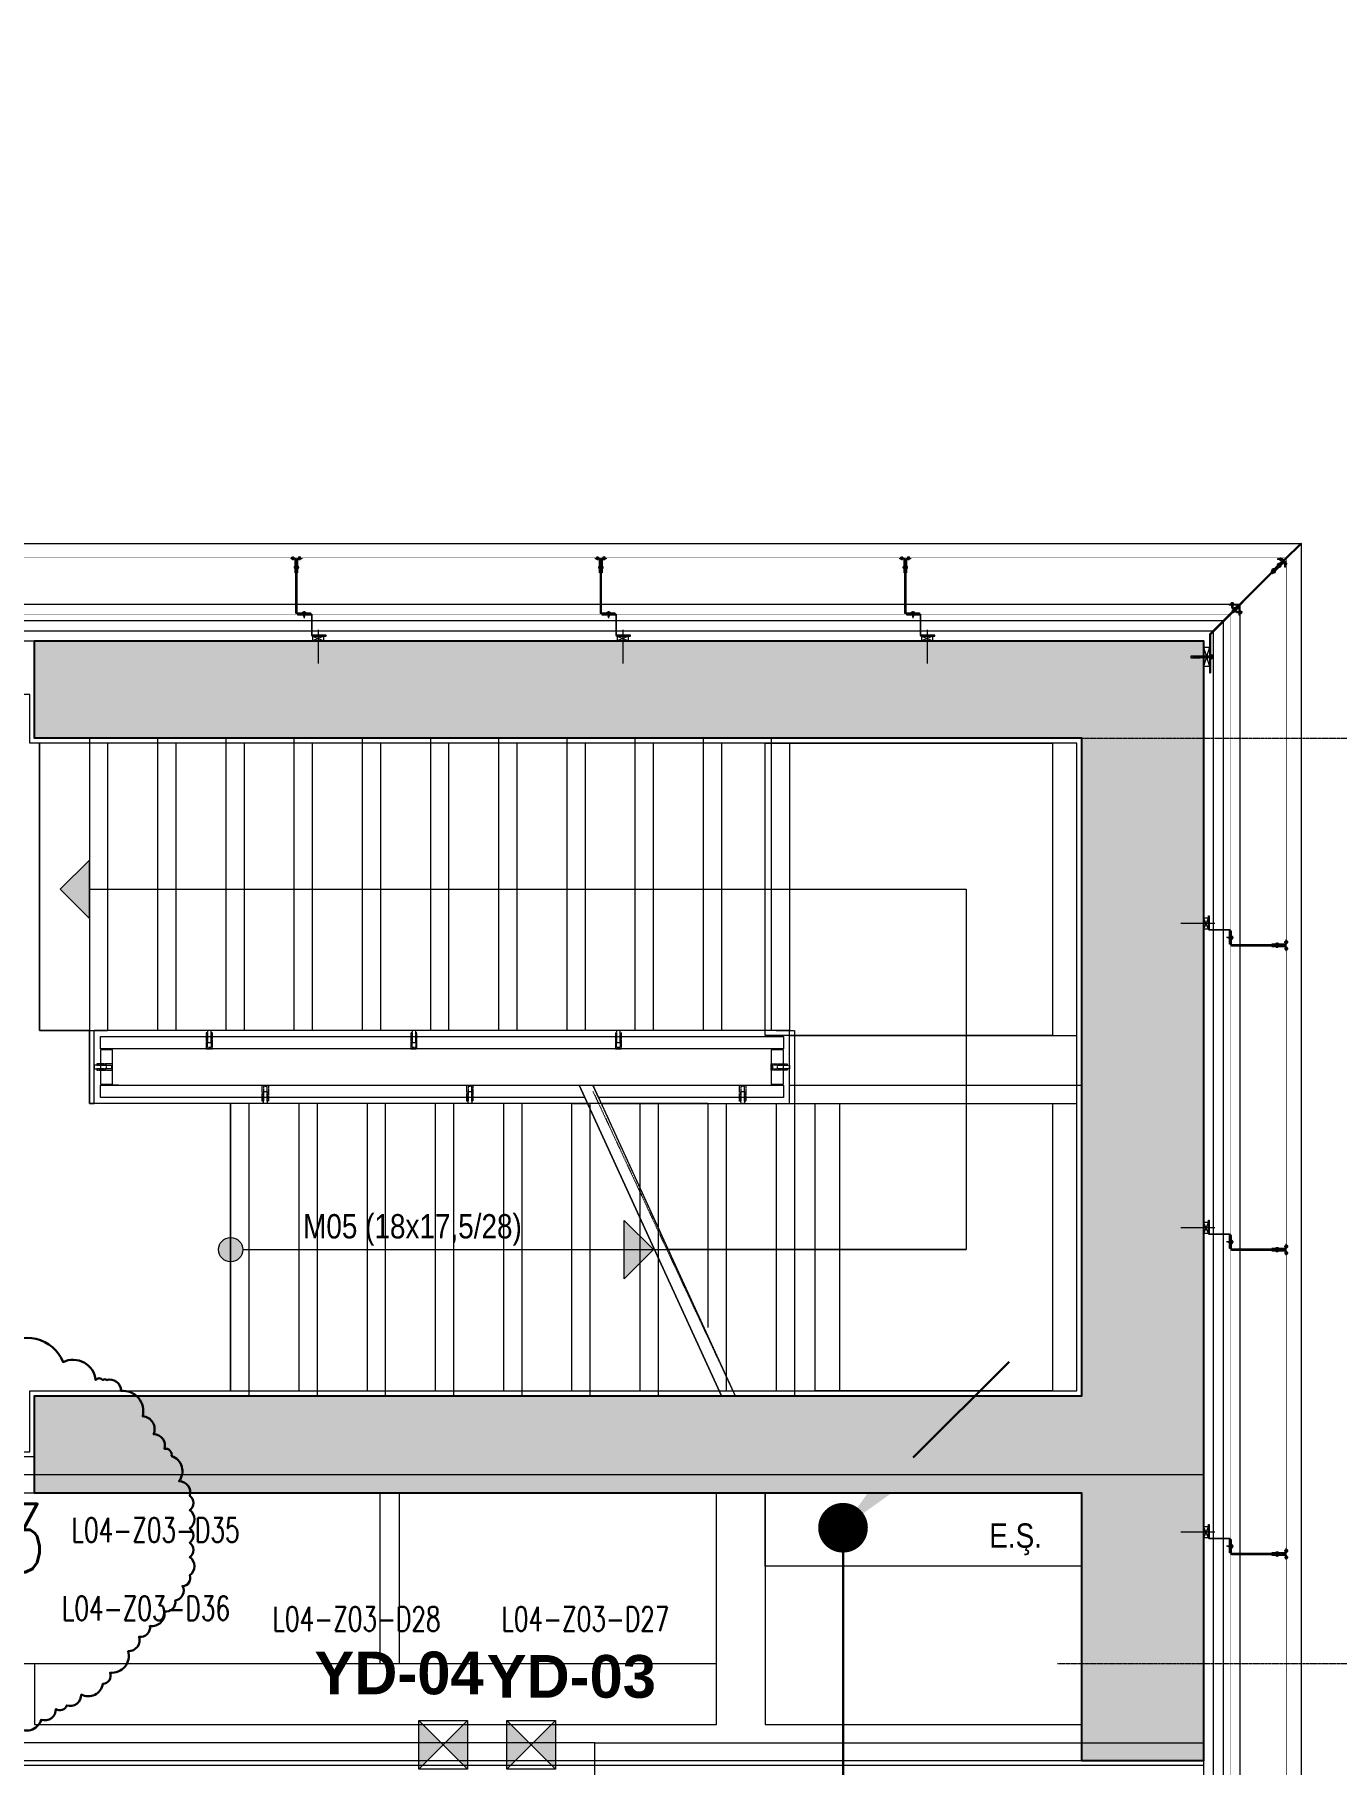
# Model space of a CAD drawing. Extents: x -2749 to 23780, y -1311 to 8245.
# Drawn here: x 4303 to 4837, y 2364 to 3074 of the extents above; entities that cross this region are included whole.
import ezdxf

# ---------------------------------------------------------------- set-up
doc = ezdxf.new("R2010")
doc.units = 0
doc.header["$MEASUREMENT"] = 0
for name, pattern in [('DASHDOT2', [0.5, 0.25, -0.125, 0, -0.125]), ('DOT2', [0.125, 0, -0.125]), ('HIDDEN', [0.375, 0.25, -0.125])]:
    doc.linetypes.add(name, pattern=pattern)
doc.layers.get('0').update_dxf_attribs({"color": 9, "lineweight": 9})
for name, color, linetype, lineweight in [('00', 9, 'Continuous', 9), ('01', 9, 'Continuous', 9), ('06B', 9, 'Continuous', 9), ('06D', 9, 'Continuous', 9), ('10', 9, 'Continuous', 9), ('14', 9, 'Continuous', 9), ('19', 9, 'Continuous', 9), ('19D', 9, 'DOT2', 9), ('20', 9, 'DOT2', 9), ('21', 9, 'Continuous', 9), ('24', 9, 'DASHDOT2', 9), ('33', 9, 'BATTING', 9), ('35', 9, 'Continuous', 9), ('40', 9, 'Continuous', 9), ('40B', 9, 'Continuous', 9), ('E-DEDEKTÖR NUMARALARI', 20, 'Continuous', 30), ('E-MODÜL HATTI', 6, 'Continuous', 30), ('E-OK', 3, 'Continuous', 30), ('E-YAZI', 7, 'Continuous', 30), ('EQ LIST', 7, 'Continuous', 13), ('H-DAMPER', 1, 'Continuous', 13), ('KOLON', 251, 'Continuous', 9), ('TARAMA', 251, 'Continuous', 13)]:
    doc.layers.add(name, color=color, linetype=linetype, lineweight=lineweight)
doc.styles.add('E-YAZI', font='txttw.shx')
doc.styles.add('MuuM_TEXT-STANDART', font='ARIALN.TTF')
doc.linetypes.add('BATTING', pattern='A,0.0001,-0.1,[134,ltypeshp.shx,S=0.1,R=0,X=-0.1,Y=0],-0.2,[134,ltypeshp.shx,S=0.1,R=180,X=0.1,Y=0],-0.1', length=0.4001)

# ---------------------------------------------------------------- blocks, each defined once
blk = doc.blocks.new('p- alum kaplama profil')
at = {"lineweight": 13}
blk.add_lwpolyline([(7.12, 12.59), (7.12, 26.49)], dxfattribs=at)
at = {"lineweight": 18}
blk.add_lwpolyline([(4.09, 6.16), (-1.41, 6.16), (-1.41, 6.46), (4.09, 6.46, 0.414214), (4.29, 6.66), (4.29, 14.66, -0.414214), (4.79, 15.16), (10.29, 15.16), (10.29, 14.86), (4.79, 14.86, 0.414214), (4.59, 14.66), (4.59, 6.66, -0.414214)], format="xyb", close=True, dxfattribs=at)
at = {"lineweight": 5}
blk.add_lwpolyline([(9.44, 15.16), (4.79, 15.16), (4.79, 17.16), (9.44, 17.16)], close=True, dxfattribs=at)
for points in [[(4.79, 15.16), (9.44, 17.16)], [(9.44, 15.16), (4.79, 17.16)]]:
    blk.add_lwpolyline(points, dxfattribs=at)
blk.add_lwpolyline([(-2.06, 5.56), (-2.06, -2.34), (-2.06, -15.69), (-1.66, -15.69), (-1.66, -2.34), (-1.66, 5.56), (-1.66, 5.56), (-1.66, 5.57), (-1.66, 5.57), (-1.66, 5.58), (-1.66, 5.58), (-1.65, 5.59), (-1.65, 5.59), (-1.65, 5.59), (-1.65, 5.6), (-1.65, 5.6), (-1.64, 5.61), (-1.64, 5.61), (-1.64, 5.62), (-1.64, 5.62), (-1.63, 5.62), (-1.63, 5.63), (-1.63, 5.63), (-1.62, 5.63), (-1.62, 5.64), (-1.61, 5.64), (-1.61, 5.64), (-1.61, 5.64), (-1.6, 5.65), (-1.6, 5.65), (-1.59, 5.65), (-1.59, 5.65), (-1.58, 5.65), (-1.58, 5.65), (-1.57, 5.66), (-1.57, 5.66), (-1.56, 5.66), (-1.56, 5.66), (3.94, 5.66), (3.94, 6.06), (-1.56, 6.06), (-1.58, 6.06), (-1.61, 6.05), (-1.63, 6.05), (-1.66, 6.05), (-1.68, 6.04), (-1.7, 6.03), (-1.73, 6.03), (-1.75, 6.02), (-1.77, 6.01), (-1.79, 6), (-1.82, 5.99), (-1.84, 5.97), (-1.86, 5.96), (-1.88, 5.94), (-1.89, 5.93), (-1.91, 5.91), (-1.93, 5.89), (-1.95, 5.87), (-1.96, 5.85), (-1.97, 5.83), (-1.99, 5.81), (-2, 5.79), (-2.01, 5.77), (-2.02, 5.75), (-2.03, 5.72), (-2.04, 5.7), (-2.04, 5.68), (-2.05, 5.65), (-2.05, 5.63), (-2.06, 5.61), (-2.06, 5.58)], close=True)
blk.add_lwpolyline([(-1.66, -2.34), (-2.06, -2.34)])
for points in [[(-2.36, -10.84), (-2.36, -16.39), (-2.36, -16.39, -0.414214), (-2.51, -16.54), (-2.51, -16.54), (-4.06, -16.54), (-4.06, -16.84), (-2.51, -16.84), (-2.51, -16.84, 0.414214), (-2.06, -16.39), (-2.06, -10.84)], [(-1.36, -10.84), (-1.66, -10.84), (-1.66, -16.39, 0.414214), (-1.21, -16.84), (-1.21, -16.84), (0.34, -16.84), (0.34, -16.54), (-1.21, -16.54), (-1.21, -16.54, -0.414214), (-1.36, -16.39), (-1.36, -16.39)]]:
    blk.add_lwpolyline(points, format="xyb", close=True)
for points in [[(1.56, 7.05, -10), (1.02, 7.13, -10)], [(1.05, 6.91, -10), (1.29, 7.56, -10)], [(1.29, 4.93, -10), (1.29, 7.8, -10)], [(1.53, 6.82, -10), (1.29, 7.56, -10)], [(0.67, 5.66, -10), (1.91, 5.66, -10)], [(0.67, 5.66, -10), (0.67, 5.64, -10), (0.67, 5.62, -10), (0.67, 5.6, -10), (0.68, 5.58, -10), (0.68, 5.56, -10), (0.69, 5.54, -10), (0.69, 5.52, -10), (0.7, 5.5, -10), (0.7, 5.48, -10), (0.71, 5.46, -10), (0.72, 5.45, -10), (0.73, 5.43, -10), (0.74, 5.41, -10), (0.75, 5.4, -10), (0.76, 5.38, -10), (0.77, 5.36, -10), (0.79, 5.35, -10), (0.8, 5.33, -10), (0.81, 5.32, -10), (0.83, 5.31, -10), (0.84, 5.29, -10), (0.86, 5.28, -10), (0.87, 5.27, -10), (0.89, 5.26, -10), (0.91, 5.25, -10), (0.92, 5.24, -10), (0.94, 5.23, -10), (0.96, 5.22, -10), (0.98, 5.21, -10), (1, 5.21, -10), (1.02, 5.2, -10), (1.03, 5.2, -10)], [(0.96, 5.66, -10), (0.97, 5.66, -10), (0.97, 5.66, -10), (0.97, 5.66, -10), (0.98, 5.66, -10), (0.98, 5.66, -10), (0.99, 5.66, -10), (0.99, 5.66, -10), (1, 5.66, -10), (1, 5.67, -10), (1, 5.67, -10), (1.01, 5.67, -10), (1.01, 5.67, -10), (1.01, 5.67, -10), (1.02, 5.68, -10), (1.02, 5.68, -10), (1.02, 5.68, -10), (1.03, 5.69, -10), (1.03, 5.69, -10), (1.03, 5.69, -10), (1.04, 5.7, -10), (1.04, 5.7, -10), (1.04, 5.7, -10), (1.04, 5.71, -10), (1.04, 5.71, -10), (1.05, 5.72, -10), (1.05, 5.72, -10), (1.05, 5.72, -10), (1.05, 5.73, -10), (1.05, 5.73, -10), (1.05, 5.74, -10), (1.05, 5.74, -10), (1.05, 5.75, -10)], [(1.61, 6.87, -10), (0.98, 6.96, -10)], [(1.33, 5.85, -10), (0.98, 5.88, -10)], [(1.03, 5.2, -10), (1.04, 5.2, -10), (1.05, 5.19, -10), (1.05, 5.19, -10), (1.06, 5.19, -10), (1.06, 5.19, -10), (1.07, 5.19, -10), (1.07, 5.19, -10), (1.08, 5.19, -10), (1.08, 5.19, -10), (1.09, 5.19, -10), (1.09, 5.18, -10), (1.1, 5.18, -10), (1.1, 5.18, -10), (1.11, 5.18, -10), (1.11, 5.18, -10), (1.12, 5.18, -10), (1.12, 5.18, -10), (1.13, 5.18, -10), (1.13, 5.18, -10), (1.14, 5.18, -10), (1.15, 5.18, -10), (1.15, 5.18, -10), (1.16, 5.17, -10), (1.16, 5.17, -10), (1.17, 5.17, -10), (1.17, 5.17, -10), (1.18, 5.17, -10), (1.18, 5.17, -10), (1.19, 5.17, -10), (1.19, 5.17, -10), (1.2, 5.17, -10), (1.2, 5.17, -10)], [(1.05, 5.83, -10), (1.05, 6.01, -10)], [(1.05, 5.75, -10), (1.05, 5.83, -10)], [(1.2, 5.17, -10), (1.2, 5.2, -10)], [(1.38, 5.2, -10), (1.2, 5.2, -10)], [(1.29, 6.16, -10), (1.29, 6.26, -10)], [(1.38, 5.17, -10), (1.38, 5.2, -10)], [(1.38, 5.17, -10), (1.38, 5.17, -10), (1.39, 5.17, -10), (1.39, 5.17, -10), (1.4, 5.17, -10), (1.41, 5.17, -10), (1.41, 5.17, -10), (1.42, 5.17, -10), (1.42, 5.17, -10), (1.43, 5.17, -10), (1.43, 5.18, -10), (1.44, 5.18, -10), (1.44, 5.18, -10), (1.45, 5.18, -10), (1.45, 5.18, -10), (1.46, 5.18, -10), (1.46, 5.18, -10), (1.47, 5.18, -10), (1.47, 5.18, -10), (1.48, 5.18, -10), (1.48, 5.18, -10), (1.49, 5.18, -10), (1.5, 5.19, -10), (1.5, 5.19, -10), (1.51, 5.19, -10), (1.51, 5.19, -10), (1.52, 5.19, -10), (1.52, 5.19, -10), (1.53, 5.19, -10), (1.53, 5.19, -10), (1.54, 5.19, -10), (1.54, 5.2, -10), (1.55, 5.2, -10)], [(1.53, 5.75, -10), (1.53, 5.92, -10)], [(1.53, 5.75, -10), (1.53, 5.74, -10), (1.53, 5.74, -10), (1.53, 5.73, -10), (1.53, 5.73, -10), (1.53, 5.72, -10), (1.54, 5.72, -10), (1.54, 5.72, -10), (1.54, 5.71, -10), (1.54, 5.71, -10), (1.54, 5.7, -10), (1.54, 5.7, -10), (1.55, 5.7, -10), (1.55, 5.69, -10), (1.55, 5.69, -10), (1.55, 5.69, -10), (1.56, 5.68, -10), (1.56, 5.68, -10), (1.56, 5.68, -10), (1.57, 5.67, -10), (1.57, 5.67, -10), (1.58, 5.67, -10), (1.58, 5.67, -10), (1.58, 5.67, -10), (1.59, 5.66, -10), (1.59, 5.66, -10), (1.6, 5.66, -10), (1.6, 5.66, -10), (1.6, 5.66, -10), (1.61, 5.66, -10), (1.61, 5.66, -10), (1.62, 5.66, -10), (1.62, 5.66, -10)], [(1.55, 5.2, -10), (1.57, 5.2, -10), (1.59, 5.21, -10), (1.6, 5.21, -10), (1.62, 5.22, -10), (1.64, 5.23, -10), (1.66, 5.24, -10), (1.68, 5.25, -10), (1.69, 5.26, -10), (1.71, 5.27, -10), (1.73, 5.28, -10), (1.74, 5.29, -10), (1.76, 5.31, -10), (1.77, 5.32, -10), (1.78, 5.33, -10), (1.8, 5.35, -10), (1.81, 5.36, -10), (1.82, 5.38, -10), (1.83, 5.4, -10), (1.84, 5.41, -10), (1.85, 5.43, -10), (1.86, 5.45, -10), (1.87, 5.46, -10), (1.88, 5.48, -10), (1.89, 5.5, -10), (1.89, 5.52, -10), (1.9, 5.54, -10), (1.9, 5.56, -10), (1.9, 5.58, -10), (1.91, 5.6, -10), (1.91, 5.62, -10), (1.91, 5.64, -10), (1.91, 5.66, -10)], [(-2.86, -13.04, 0), (-0.86, -13.04, 0)], [(-2.36, -12.52, 0), (-2.4, -12.53, 0), (-2.43, -12.56, 0), (-2.47, -12.58, 0), (-2.5, -12.6, 0), (-2.53, -12.63, 0), (-2.56, -12.66, 0), (-2.59, -12.69, 0), (-2.61, -12.73, 0), (-2.63, -12.76, 0), (-2.65, -12.8, 0), (-2.67, -12.84, 0), (-2.68, -12.88, 0), (-2.69, -12.92, 0), (-2.7, -12.96, 0), (-2.71, -13, 0), (-2.71, -13.04, 0), (-2.71, -13.08, 0), (-2.7, -13.13, 0), (-2.69, -13.17, 0), (-2.68, -13.21, 0), (-2.67, -13.25, 0), (-2.65, -13.28, 0), (-2.63, -13.32, 0), (-2.61, -13.36, 0), (-2.59, -13.39, 0), (-2.56, -13.42, 0), (-2.53, -13.45, 0), (-2.5, -13.48, 0), (-2.47, -13.51, 0), (-2.43, -13.53, 0), (-2.4, -13.55, 0), (-2.36, -13.57, 0)], [(-2.36, -13.04, 0), (-2.36, -12.52, 0)], [(-2.36, -13.04, 0), (-2.36, -12.73, 0)], [(-2.36, -12.73, 0), (-2.36, -13.04, 0)], [(-1.36, -12.73, 0), (-2.36, -12.73, 0)], [(-2.36, -13.04, 0), (-2.36, -13.36, 0)], [(-2.36, -13.04, 0), (-2.36, -13.57, 0)], [(-2.36, -13.36, 0), (-2.36, -13.04, 0)], [(-1.36, -13.36, 0), (-2.36, -13.36, 0)], [(-1.36, -13.04, 0), (-1.36, -12.37, 0)], [(-1.36, -13.72, 0), (-1.32, -13.68, 0), (-1.29, -13.65, 0), (-1.26, -13.61, 0), (-1.23, -13.58, 0), (-1.2, -13.54, 0), (-1.18, -13.5, 0), (-1.16, -13.45, 0), (-1.14, -13.41, 0), (-1.12, -13.37, 0), (-1.1, -13.32, 0), (-1.09, -13.28, 0), (-1.08, -13.23, 0), (-1.07, -13.18, 0), (-1.06, -13.14, 0), (-1.06, -13.09, 0), (-1.06, -13.04, 0), (-1.06, -12.99, 0), (-1.06, -12.95, 0), (-1.07, -12.9, 0), (-1.08, -12.85, 0), (-1.09, -12.81, 0), (-1.1, -12.76, 0), (-1.12, -12.72, 0), (-1.14, -12.67, 0), (-1.16, -12.63, 0), (-1.18, -12.59, 0), (-1.2, -12.55, 0), (-1.23, -12.51, 0), (-1.26, -12.47, 0), (-1.29, -12.43, 0), (-1.32, -12.4, 0), (-1.36, -12.37, 0)], [(-1.36, -13.04, 0), (-1.36, -13.72, 0)], [(-3.84, -17.04, 0), (-3.81, -17.07, 0), (-3.78, -17.1, 0), (-3.75, -17.12, 0), (-3.72, -17.15, 0), (-3.69, -17.17, 0), (-3.66, -17.19, 0), (-3.62, -17.21, 0), (-3.59, -17.23, 0), (-3.55, -17.24, 0), (-3.52, -17.26, 0), (-3.48, -17.27, 0), (-3.44, -17.28, 0), (-3.4, -17.28, 0), (-3.36, -17.29, 0), (-3.32, -17.29, 0), (-3.29, -17.29, 0), (-3.25, -17.29, 0), (-3.21, -17.29, 0), (-3.17, -17.28, 0), (-3.13, -17.28, 0), (-3.09, -17.27, 0), (-3.06, -17.26, 0), (-3.02, -17.24, 0), (-2.98, -17.23, 0), (-2.95, -17.21, 0), (-2.91, -17.19, 0), (-2.88, -17.17, 0), (-2.85, -17.15, 0), (-2.82, -17.12, 0), (-2.79, -17.1, 0), (-2.76, -17.07, 0), (-2.73, -17.04, 0)], [(-3.29, -17.04, 0), (-3.84, -17.04, 0)], [(-2.85, -16.54, 0), (-2.86, -16.51, 0), (-2.87, -16.47, 0), (-2.89, -16.44, 0), (-2.91, -16.41, 0), (-2.93, -16.38, 0), (-2.96, -16.35, 0), (-2.98, -16.33, 0), (-3.01, -16.31, 0), (-3.04, -16.29, 0), (-3.07, -16.27, 0), (-3.11, -16.25, 0), (-3.14, -16.24, 0), (-3.18, -16.23, 0), (-3.21, -16.22, 0), (-3.25, -16.22, 0), (-3.29, -16.22, 0), (-3.32, -16.22, 0), (-3.36, -16.22, 0), (-3.39, -16.23, 0), (-3.43, -16.24, 0), (-3.46, -16.25, 0), (-3.5, -16.27, 0), (-3.53, -16.29, 0), (-3.56, -16.31, 0), (-3.59, -16.33, 0), (-3.61, -16.35, 0), (-3.64, -16.38, 0), (-3.66, -16.41, 0), (-3.68, -16.44, 0), (-3.7, -16.47, 0), (-3.71, -16.51, 0), (-3.73, -16.54, 0)], [(-3.29, -16.54, 0), (-3.73, -16.54, 0)], [(-3.29, -16.54, 0), (-3.55, -16.54, 0)], [(-3.55, -16.54, 0), (-3.29, -16.54, 0)], [(-3.55, -17.04, 0), (-3.55, -16.54, 0)], [(-3.29, -17.54, 0), (-3.29, -16.04, 0)], [(-3.29, -16.54, 0), (-2.85, -16.54, 0)], [(-3.29, -16.54, 0), (-3.03, -16.54, 0)], [(-3.03, -16.54, 0), (-3.29, -16.54, 0)], [(-3.29, -17.04, 0), (-2.73, -17.04, 0)], [(-3.03, -17.04, 0), (-3.03, -16.54, 0)], [(-0.56, -17.04, 0), (-1.11, -17.04, 0)], [(0, -17.04, 0), (-0.03, -17.07, 0), (-0.06, -17.1, 0), (-0.09, -17.12, 0), (-0.12, -17.15, 0), (-0.15, -17.17, 0), (-0.18, -17.19, 0), (-0.22, -17.21, 0), (-0.25, -17.23, 0), (-0.29, -17.24, 0), (-0.33, -17.26, 0), (-0.36, -17.27, 0), (-0.4, -17.28, 0), (-0.44, -17.28, 0), (-0.48, -17.29, 0), (-0.52, -17.29, 0), (-0.56, -17.29, 0), (-0.59, -17.29, 0), (-0.63, -17.29, 0), (-0.67, -17.28, 0), (-0.71, -17.28, 0), (-0.75, -17.27, 0), (-0.79, -17.26, 0), (-0.82, -17.24, 0), (-0.86, -17.23, 0), (-0.89, -17.21, 0), (-0.93, -17.19, 0), (-0.96, -17.17, 0), (-0.99, -17.15, 0), (-1.02, -17.12, 0), (-1.05, -17.1, 0), (-1.08, -17.07, 0), (-1.11, -17.04, 0)], [(-1, -16.54, 0), (-0.98, -16.51, 0), (-0.97, -16.47, 0), (-0.95, -16.44, 0), (-0.93, -16.41, 0), (-0.91, -16.38, 0), (-0.88, -16.35, 0), (-0.86, -16.33, 0), (-0.83, -16.31, 0), (-0.8, -16.29, 0), (-0.77, -16.27, 0), (-0.73, -16.25, 0), (-0.7, -16.24, 0), (-0.66, -16.23, 0), (-0.63, -16.22, 0), (-0.59, -16.22, 0), (-0.56, -16.22, 0), (-0.52, -16.22, 0), (-0.48, -16.22, 0), (-0.45, -16.23, 0), (-0.41, -16.24, 0), (-0.38, -16.25, 0), (-0.34, -16.27, 0), (-0.31, -16.29, 0), (-0.28, -16.31, 0), (-0.25, -16.33, 0), (-0.23, -16.35, 0), (-0.2, -16.38, 0), (-0.18, -16.41, 0), (-0.16, -16.44, 0), (-0.14, -16.47, 0), (-0.13, -16.51, 0), (-0.12, -16.54, 0)], [(-0.56, -16.54, 0), (-1, -16.54, 0)], [(-0.56, -16.54, 0), (-0.82, -16.54, 0)], [(-0.82, -16.54, 0), (-0.56, -16.54, 0)], [(-0.82, -17.04, 0), (-0.82, -16.54, 0)], [(-0.56, -17.54, 0), (-0.56, -16.04, 0)], [(-0.56, -16.54, 0), (-0.3, -16.54, 0)], [(-0.56, -16.54, 0), (-0.12, -16.54, 0)], [(-0.3, -16.54, 0), (-0.56, -16.54, 0)], [(-0.56, -17.04, 0), (0, -17.04, 0)], [(-0.3, -17.04, 0), (-0.3, -16.54, 0)]]:
    blk.add_polyline3d(points)
blk = doc.blocks.new('p-cephe_kose profili')
at = {"linetype": 'Continuous', "lineweight": 13}
for p, q in [((-2.75, 12.75), (-3.15, 12.75)), ((-3.15, -2.87), (-3.15, 12.75)), ((-2.75, -3.03), (-2.75, 12.75)), ((-3.15, -2.87), (-30.14, -29.86)), ((-2.75, -3.03), (-29.86, -30.14)), ((-33.53, -32.82), (-28.58, -27.87)), ((-33.32, -33.03), (-28.37, -28.08)), ((-28.08, -28.37), (-33.03, -33.32)), ((-28.37, -28.08), (-28.58, -27.87)), ((-28.08, -28.37), (-27.87, -28.58)), ((-33.85, -33.57), (-40.45, -40.17)), ((-33.57, -33.85), (-40.17, -40.45)), ((-34, -30.65), (-34, -32.75)), ((-34, -30.65), (-33.7, -30.65)), ((-33.85, -33.57), (-30.14, -29.86)), ((-33.57, -33.85), (-33.85, -33.57)), ((-33.7, -30.65), (-33.7, -32.75)), ((-33.57, -33.85), (-29.86, -30.14)), ((-27.87, -28.58), (-32.82, -33.53)), ((-32.75, -33.7), (-30.65, -33.7)), ((-32.75, -34), (-30.65, -34)), ((-30.65, -34), (-30.65, -33.7)), ((-30.14, -29.86), (-29.86, -30.14)), ((-29.86, -30.14), (-30.14, -29.86)), ((-40.45, -40.17), (-40.17, -40.45))]:
    blk.add_line(p, q, dxfattribs=at)
at = {"linetype": 'Continuous', "lineweight": 5}
for p, q in [((-2.75, 2.25), (-0.25, 10.25)), ((-0.25, 2.25), (-2.75, 10.25)), ((-3.15, 6.69), (1.05, 6.69)), ((1.05, 5.81), (-3.15, 5.81)), ((-2.73, 6.25), (4.2, 6.25)), ((4.85, 6.62), (1.05, 6.62)), ((4.85, 5.88), (1.05, 5.88))]:
    blk.add_line(p, q, dxfattribs=at)
for p, q in [((-16.23, -12.06), (-13.36, -12.06)), ((-15.99, -11.97), (-15.95, -11.97)), ((-15.99, -12.15), (-15.95, -12.15)), ((-15.95, -11.97), (-15.95, -12.15)), ((-15.5, -12.68), (-15.5, -11.44)), ((-15.41, -11.82), (-15.23, -11.82)), ((-15.41, -12.3), (-15.32, -12.3)), ((-15.32, -12.3), (-15.14, -12.3)), ((-15.3, -12.02), (-15.28, -12.37)), ((-15.23, -11.82), (-15.05, -11.82)), ((-15.19, -11.74), (-15.1, -12.37)), ((-15.14, -12.3), (-14.96, -12.3)), ((-15.05, -11.82), (-14.87, -11.82)), ((-15.01, -11.74), (-14.92, -12.37)), ((-14.96, -12.3), (-14.78, -12.3)), ((-14.87, -11.82), (-14.69, -11.82)), ((-14.83, -11.74), (-14.74, -12.37)), ((-14.78, -12.3), (-14.6, -12.3)), ((-14.69, -11.82), (-14.51, -11.82)), ((-14.65, -11.74), (-14.56, -12.37)), ((-14.6, -12.3), (-14.42, -12.3)), ((-14.51, -11.82), (-14.33, -11.82)), ((-14.47, -11.74), (-14.38, -12.37)), ((-14.42, -12.3), (-14.24, -12.3)), ((-14.33, -11.82), (-13.6, -12.06)), ((-14.29, -11.74), (-14.2, -12.37)), ((-14.24, -12.3), (-13.6, -12.06)), ((-14.1, -11.79), (-14.03, -12.33)), ((-11.74, -14.3), (-12.37, -14.21)), ((-11.79, -14.11), (-12.33, -14.03)), ((-12.3, -14.25), (-12.06, -13.61)), ((-12.06, -16.24), (-12.06, -13.37)), ((-11.82, -14.34), (-12.06, -13.61)), ((-12.68, -15.51), (-11.44, -15.51)), ((-11.74, -14.48), (-12.37, -14.39)), ((-11.74, -14.66), (-12.37, -14.57)), ((-11.74, -14.84), (-12.37, -14.75)), ((-11.74, -15.02), (-12.37, -14.93)), ((-11.74, -15.2), (-12.37, -15.11)), ((-12.02, -15.31), (-12.37, -15.29)), ((-12.3, -14.43), (-12.3, -14.25)), ((-12.3, -14.61), (-12.3, -14.43)), ((-12.3, -14.79), (-12.3, -14.61)), ((-12.3, -14.97), (-12.3, -14.79)), ((-12.3, -15.15), (-12.3, -14.97)), ((-12.3, -15.33), (-12.3, -15.15)), ((-12.3, -15.42), (-12.3, -15.33)), ((-12.15, -15.99), (-12.15, -15.96)), ((-11.97, -15.96), (-12.15, -15.96)), ((-11.97, -15.99), (-11.97, -15.96)), ((-11.82, -14.52), (-11.82, -14.34)), ((-11.82, -14.7), (-11.82, -14.52)), ((-11.82, -14.88), (-11.82, -14.7)), ((-11.82, -15.06), (-11.82, -14.88)), ((-11.82, -15.24), (-11.82, -15.06)), ((-11.82, -15.42), (-11.82, -15.24))]:
    blk.add_line(p, q)
at = {"linetype": 'Continuous', "lineweight": 18}
for p, q in [((-15.25, -10.86), (-15.25, -14)), ((-15.25, -10.86), (-14.95, -10.86)), ((-14.95, -10.86), (-14.95, -14)), ((-14.78, -14.07), (-12.56, -11.86)), ((-14.57, -14.28), (-12.35, -12.07)), ((-12.07, -12.35), (-14.28, -14.57)), ((-11.86, -12.56), (-14.07, -14.78)), ((-12.35, -12.07), (-12.56, -11.86)), ((-12.07, -12.35), (-11.86, -12.56)), ((-14, -14.95), (-10.86, -14.95)), ((-14, -15.25), (-10.86, -15.25)), ((-10.86, -15.25), (-10.86, -14.95))]:
    blk.add_line(p, q, dxfattribs=at)
at = {"lineweight": 5}
for p, q in [((-13.02, -13.73), (-13.73, -13.02)), ((-13.29, -13.01), (-13.66, -13.38)), ((-13.65, -12.66), (-12.44, -13.86)), ((-13.29, -13.01), (-13.52, -13.23)), ((-13.52, -13.23), (-13.29, -13.01)), ((-13.29, -13.01), (-12.92, -12.64)), ((-13.29, -13.01), (-13.07, -12.79)), ((-13.07, -12.79), (-13.29, -13.01)), ((-12.57, -13.28), (-13.28, -12.57)), ((-12.8, -13.5), (-13.27, -13.98)), ((-12.8, -13.5), (-12.32, -13.03)), ((-34.6, -31.92), (-33.2, -31.92)), ((-34.1, -31.92), (-34.1, -31.37)), ((-34.1, -31.66), (-33.7, -31.66)), ((-34.1, -31.92), (-34.1, -32.47)), ((-34.1, -32.18), (-33.7, -32.18)), ((-33.7, -31.92), (-33.7, -31.48)), ((-33.7, -31.92), (-33.7, -31.66)), ((-33.7, -31.66), (-33.7, -31.92)), ((-33.7, -31.92), (-33.7, -32.36)), ((-33.7, -31.92), (-33.7, -32.18)), ((-33.7, -32.18), (-33.7, -31.92)), ((-31.92, -34.1), (-32.47, -34.1)), ((-31.92, -33.7), (-32.36, -33.7)), ((-31.92, -33.7), (-32.18, -33.7)), ((-32.18, -33.7), (-31.92, -33.7)), ((-32.18, -34.1), (-32.18, -33.7)), ((-31.22, -31.93), (-31.93, -31.22)), ((-31.92, -34.6), (-31.92, -33.2)), ((-31.92, -33.7), (-31.66, -33.7)), ((-31.92, -33.7), (-31.48, -33.7)), ((-31.66, -33.7), (-31.92, -33.7)), ((-31.92, -34.1), (-31.37, -34.1)), ((-31.49, -31.21), (-31.86, -31.58)), ((-31.85, -30.86), (-30.64, -32.06)), ((-31.49, -31.21), (-31.71, -31.43)), ((-31.71, -31.43), (-31.49, -31.21)), ((-31.66, -34.1), (-31.66, -33.7)), ((-31.49, -31.21), (-31.12, -30.84)), ((-31.49, -31.21), (-31.27, -30.99)), ((-31.27, -30.99), (-31.49, -31.21)), ((-30.77, -31.48), (-31.48, -30.77)), ((-31, -31.7), (-31.47, -32.18)), ((-31, -31.7), (-30.52, -31.23)), ((-28.94, -29.65), (-29.65, -28.94)), ((-29.22, -28.93), (-29.59, -29.3)), ((-29.57, -28.58), (-28.37, -29.78)), ((-29.22, -28.93), (-29.44, -29.16)), ((-29.44, -29.16), (-29.22, -28.93)), ((-29.22, -28.93), (-28.84, -28.56)), ((-29.22, -28.93), (-28.99, -28.71)), ((-28.99, -28.71), (-29.22, -28.93)), ((-28.5, -29.21), (-29.21, -28.5)), ((-28.72, -29.43), (-29.2, -29.91)), ((-28.72, -29.43), (-28.24, -28.95))]:
    blk.add_line(p, q, dxfattribs=at)
at = {"lineweight": 0}
blk.add_line((-34, -32.75), (-34, -30.75), dxfattribs=at)
at = {"linetype": 'Continuous', "lineweight": 5}
for points in [[(-2.75, 10.25), (-0.25, 10.25), (-0.25, 2.25), (-2.75, 2.25)], [(1.05, 6.75), (4.85, 6.75), (4.85, 5.75), (1.05, 5.75)]]:
    blk.add_lwpolyline(points, close=True, dxfattribs=at)
blk.add_lwpolyline([(-38.03, -37.75), (-37.75, -38.03)])
for centre, radius, start, end in [((-14.88, -12.06), 1.11, 166.64023, 175.47875), ((-14.88, -12.06), 1.11, 184.52125, 193.35977), ((-15.5, -11.91), 0.473, 90, 166.64023), ((-15.5, -12.21), 0.473, 193.35977, 270), ((-15.41, -11.73), 0.09, 180, 270), ((-15.41, -12.39), 0.09, 90, 180), ((-12.21, -15.51), 0.473, 180, 256.64023), ((-12.39, -15.42), 0.09, 270, 0), ((-12.06, -14.89), 1.11, 256.64023, 265.47875), ((-12.06, -14.89), 1.11, 274.52125, 283.35977), ((-11.73, -15.42), 0.09, 180, 270), ((-11.91, -15.51), 0.473, 283.35977, 360)]:
    blk.add_arc(centre, radius, start, end)
at = {"linetype": 'Continuous', "lineweight": 18}
for centre, radius, start, end in [((-14.85, -14), 0.4, 180, 315), ((-14.85, -14), 0.1, 180, 315), ((-14, -14.85), 0.4, 135, 270), ((-14, -14.85), 0.1, 135, 270)]:
    blk.add_arc(centre, radius, start, end, dxfattribs=at)
at = {"lineweight": 5}
for centre, radius, start, end in [((-13.35, -12.95), 0.57, 67.91943, 202.08057), ((-13.23, -13.07), 0.909, 267.07503, 2.92498), ((-29.27, -28.88), 0.57, 67.91943, 202.08057), ((-33.62, -31.92), 0.732, 131.19054, 228.80946), ((-33.83, -31.92), 0.46, 286.95738, 73.04263), ((-31.92, -33.62), 0.732, 221.19054, 318.80946), ((-31.92, -33.83), 0.46, 16.95737, 163.04262), ((-31.55, -31.15), 0.57, 67.91943, 202.08057), ((-31.43, -31.27), 0.909, 267.07503, 2.92498), ((-29.15, -29), 0.909, 267.07503, 2.92498)]:
    blk.add_arc(centre, radius, start, end, dxfattribs=at)
at = {"linetype": 'Continuous', "lineweight": 13}
for centre, radius, start, end in [((-33.6, -32.75), 0.4, 180, 315), ((-33.6, -32.75), 0.1, 180, 315), ((-32.75, -33.6), 0.4, 135, 270), ((-32.75, -33.6), 0.1, 135, 270)]:
    blk.add_arc(centre, radius, start, end, dxfattribs=at)
at = {"linetype": 'Continuous', "lineweight": 5}
blk.add_rational_spline([(-3.15, 7.25), (-3.22, 7.25), (-3.29, 7.25), (-3.63, 7.25), (-3.68, 6.91), (-3.7, 6.83), (-3.71, 6.75), (-3.79, 6.25), (-3.71, 5.75), (-3.7, 5.67), (-3.68, 5.59), (-3.63, 5.25), (-3.29, 5.25), (-3.22, 5.25), (-3.15, 5.25), (-3.15, 6.25), (-3.15, 7.25)], [1, 1, 1, 0.760917374327, 1, 1, 1, 1, 1, 1, 1, 0.760917374327, 1, 1, 1, 1, 1], degree=2, knots=[0, 0, 0, 1, 1, 2, 2, 3, 3, 4, 4, 5, 5, 6, 6, 7, 7, 8, 8, 8], dxfattribs=at)
blk = doc.blocks.new('P-AKS_AUDI')
at = {"layer": '24'}
for points in [[(0, 0), (360, 0)], [(0, -380), (360, -380)]]:
    blk.add_lwpolyline(points, dxfattribs=at)
blk = doc.blocks.new('p-lama profili')
at = {"layer": '20', "linetype": 'HIDDEN', "ltscale": 0.5}
blk.add_lwpolyline([(0.75, -0.45), (-0.75, -0.45), (-0.75, -6.5), (-1.25, -6.5), (-1.25, -0.45), (-1.25, -0.45), (-1.25, 0), (1.25, 0), (1.25, -0.45), (1.25, -0.45), (1.25, -6.5), (0.75, -6.5), (0.75, -0.45)], dxfattribs=at)
blk.add_lwpolyline([(-0.75, -2.5), (0.75, -2.5), (0.75, -7.5), (-0.75, -7.5)], close=True, dxfattribs=at)
blk = doc.blocks.new('p-zemin kat')
at = {"layer": '19'}
h = blk.add_hatch(color=256, dxfattribs=at)
h.dxf.hatch_style = 1
h.paths.add_polyline_path([(4325, 2711), (4325, 2735), (4312.98, 2723)])
h = blk.add_hatch(color=256, dxfattribs=at)
h.dxf.hatch_style = 1
h.paths.add_polyline_path([(4544.56, 2563), (4544.56, 2587), (4556.58, 2575)])
h = blk.add_hatch(color=256, dxfattribs=at)
h.dxf.hatch_style = 1
edge = h.paths.add_edge_path()
edge.add_arc((4383, 2575), 5, -90, 270)
at = {"layer": '00'}
blk.add_lwpolyline([(4287.5, 2365), (4287.5, 2390), (4197.5, 2390), (4197.5, 2365), (4177.5, 2365), (4177.5, 2380), (4182.5, 2380), (4182.5, 2560), (4197.5, 2560), (4197.5, 2490), (4302.5, 2490), (4302.5, 2475), (4197.5, 2475), (4197.5, 2405), (4302.5, 2405), (4302.5, 2380), (4582.5, 2380), (4582.5, 2475), (4602.5, 2475), (4602.5, 2380), (4732.5, 2380), (4732.5, 2365), (4287.5, 2365)], dxfattribs=at)
at = {"layer": '01'}
blk.add_lwpolyline([(4302.5, 2825), (4782.5, 2825), (4782.5, 2365), (4732.5, 2365), (4732.5, 2475), (4342.5, 2475), (4342.5, 2475), (4302.5, 2475), (4302.5, 2515), (4732.5, 2515), (4732.5, 2785), (4302.5, 2785)], close=True, dxfattribs=at)
at = {"layer": '06B'}
for points in [[(4610, 2657.5), (4337, 2657.5), (4329.5, 2657.5), (4329.5, 2662.5), (4607.5, 2662.5), (4610, 2662.5), (4610, 2657.5)], [(4607.5, 2662.5), (4610, 2662.5)], [(4334.5, 2657), (4329.5, 2657), (4329.5, 2643), (4334.5, 2643), (4334.5, 2657)], [(4528.45, 2637.5), (4329.5, 2637.5), (4329.5, 2637.5), (4329.5, 2640), (4329.5, 2642.5), (4526.17, 2642.5), (4528.45, 2637.5)], [(4337, 2642.5), (4329.5, 2642.5)], [(4607.5, 2642.5), (4610, 2642.5), (4610, 2637.5), (4534.04, 2637.5), (4531.76, 2642.5), (4607.5, 2642.5), (4607.5, 2642.5)]]:
    blk.add_lwpolyline(points, dxfattribs=at)
blk.add_lwpolyline([(4605, 2657), (4605, 2643), (4610, 2643), (4610, 2657)], close=True, dxfattribs=at)
at = {"layer": '06D'}
for points in [[(4177.8, 2865), (4822.5, 2865), (4822.5, 2034.62), (4782.5, 2034.62)], [(4797.5, 2034.62), (4797.5, 2840), (4177.8, 2840)], [(4790.7, 2034.62), (4790.71, 2833.2), (4177.8, 2833.25)], [(4602.5, 2475), (4732.5, 2475), (4732.5, 2445), (4602.5, 2445), (4602.5, 2475)]]:
    blk.add_lwpolyline(points, dxfattribs=at)
blk.add_lwpolyline([(4197.5, 2405), (4582.5, 2405), (4582.5, 2475), (4197.5, 2475)], close=True, dxfattribs=at)
at = {"layer": '10'}
for points, const_width in [([(4177.8, 2859.1), (4816.5, 2859.1), (4816.5, 2034.62)], 0.2), ([(4793.5, 2034.92), (4793.5, 2836), (4177.8, 2836)], 0.1)]:
    blk.add_lwpolyline(points, dxfattribs=dict(at, const_width=const_width))
at = {"layer": '14'}
for points in [[(4197.5, 2365), (4197.5, 2363), (4175.5, 2363), (4175.5, 2382), (4180.5, 2382), (4180.5, 2562), (4199.5, 2562), (4199.5, 2492), (4300.5, 2492), (4300.5, 2517), (4730.5, 2517), (4730.5, 2783), (4300.5, 2783), (4300.5, 2803), (4199.5, 2803), (4199.5, 2668), (4180.5, 2668), (4180.5, 2808), (4175.5, 2808), (4175.5, 2825)], [(4782.5, 2365), (4782.5, 2363.15), (4287.5, 2363.15), (4287.5, 2365.15)]]:
    blk.add_lwpolyline(points, dxfattribs=at)
at = {"layer": '19', "linetype": 'Continuous'}
for points in [[(4332.5, 2783), (4332.5, 2665)], [(4360.5, 2783), (4360.5, 2665)], [(4388.5, 2783), (4388.5, 2665)], [(4416.5, 2783), (4416.5, 2665)], [(4444.5, 2783), (4444.5, 2665)], [(4472.5, 2783), (4472.5, 2665)], [(4500.5, 2783), (4500.5, 2665)], [(4528.5, 2783), (4528.5, 2665)], [(4556.5, 2783), (4556.5, 2665)], [(4584.5, 2783), (4584.5, 2665)], [(4612.5, 2783), (4612.5, 2665)], [(4383, 2635), (4327, 2635), (4327, 2665)], [(4612.5, 2635), (4612.5, 2665), (4327, 2665)], [(4523, 2635), (4383, 2635), (4383, 2517)], [(4551, 2635), (4411, 2635), (4411, 2517)], [(4579, 2635), (4439, 2635), (4439, 2517)], [(4467, 2635), (4467, 2517)], [(4495, 2635), (4495, 2517)], [(4523, 2635), (4523, 2517)], [(4523.5, 2635), (4529.55, 2635)], [(4535.14, 2635), (4610.5, 2635)], [(4551, 2635), (4551, 2603.05)], [(4551, 2635), (4551, 2517)], [(4579, 2635), (4579, 2543.05)], [(4607, 2635), (4607, 2517)], [(4610.5, 2635), (4730.5, 2635)]]:
    blk.add_lwpolyline(points, dxfattribs=at)
at = {"layer": '19'}
for points in [[(4325, 2711), (4325, 2735), (4312.98, 2723)], [(4544.56, 2563), (4544.56, 2587), (4556.58, 2575)]]:
    blk.add_lwpolyline(points, close=True, dxfattribs=at)
for points in [[(4325, 2723), (4685, 2723), (4685, 2575), (4562.64, 2575)], [(4526.17, 2642.5), (4531.76, 2642.5), (4590.09, 2515), (4584.5, 2515), (4526.17, 2642.5)], [(4526.17, 2642.5), (4584.5, 2515)], [(4526.17, 2642.5), (4584.5, 2515)], [(4388, 2575), (4685, 2575)]]:
    blk.add_lwpolyline(points, dxfattribs=at)
blk.add_circle((4383, 2575), 5, dxfattribs=at)
blk.add_circle((4383, 2575), 5, dxfattribs=at)
at = {"layer": '19D', "linetype": 'HIDDEN'}
for points in [[(4325, 2785), (4325, 2635), (4327, 2635)], [(4353, 2785), (4353, 2665)], [(4381, 2785), (4381, 2665)], [(4409, 2785), (4409, 2665)], [(4437, 2785), (4437, 2665)], [(4465, 2785), (4465, 2665)], [(4493, 2785), (4493, 2665)], [(4521, 2785), (4521, 2665)], [(4549, 2785), (4549, 2665)], [(4577, 2785), (4577, 2665)], [(4605, 2785), (4605, 2665)], [(4607, 2665), (4614.5, 2665), (4614.5, 2515)], [(4531.76, 2642.5), (4590.09, 2515)], [(4612.5, 2642.5), (4732.5, 2642.5)], [(4390.5, 2635), (4390.5, 2515)], [(4418.5, 2635), (4418.5, 2515)], [(4446.5, 2635), (4446.5, 2515)], [(4474.5, 2635), (4474.5, 2515)], [(4502.5, 2635), (4502.5, 2515)], [(4530.5, 2635), (4530.5, 2515)], [(4558.5, 2635), (4558.5, 2586.98)], [(4558.5, 2635), (4558.5, 2515)], [(4586.5, 2635), (4586.5, 2517)]]:
    blk.add_lwpolyline(points, dxfattribs=at)
at = {"layer": '19D'}
blk.add_lwpolyline([(4531.76, 2640), (4590.09, 2515)], dxfattribs=at)
at = {"layer": '33', "ltscale": 0.4}
blk.add_lwpolyline([(4786.5, 2036.84), (4786.5, 2829), (4177.8, 2829)], dxfattribs=at)
at = {"layer": '40'}
for points in [[(4720.5, 2663), (4602.5, 2663), (4602.5, 2665), (4602.5, 2665), (4602.5, 2783), (4720.5, 2783)], [(4720.5, 2517), (4623, 2517), (4623, 2635), (4720.5, 2635)]]:
    blk.add_lwpolyline(points, close=True, dxfattribs=at)
at = {"layer": '40B'}
blk.add_lwpolyline([(1935.27, 740.05, -0.306949), (4278.59, 2070.68, 0.001238), (4287.87, 2185.72, -0.024009), (4527.5, 2155.06), (4532.5, 2153.27), (4532.5, 2372.5), (4200, 2372.5), (3990, 2372.5), (3990, 2405), (3287.33, 2405), (3287.33, 2825), (2222.5, 2825)], format="xyb", dxfattribs=at)
blk.add_lwpolyline([(4782.5, 2825), (4782.5, 2482.5), (4200, 2482.5), (4200, 2825)], close=True, dxfattribs=at)
blk.add_lwpolyline([(4532.5, 2156.79), (4532.5, 2372.5), (4782.5, 2372.5), (4782.5, 2102.28), (4762.5, 2102.28), (4760.5, 2102.28, 0.022733), (4537.5, 2153.27), (4532.5, 2153.27)], format="xyb", close=True, dxfattribs=at)
at = {"xscale": -1}
for p, rotation in [((4374.25, 2657.5), 180), ((4458.25, 2657.5), 180), ((4542.25, 2657.5), 180), ((4334.5, 2650), 270)]:
    blk.add_blockref('p-lama profili', p, dxfattribs=dict(at, rotation=rotation))
at = {"rotation": 90}
blk.add_blockref('p-lama profili', (4605, 2650), dxfattribs=at)
for p in [(4397.25, 2642.5), (4481.25, 2642.5), (4593.25, 2642.5)]:
    blk.add_blockref('p-lama profili', p)
at = {"layer": '10'}
for name, p, rotation in [('p-cephe_kose profili', (4782.19, 2824.69), 180), ('p- alum kaplama profil', (4799.66, 2701.86), 90), ('p- alum kaplama profil', (4799.66, 2576.86), 90), ('p- alum kaplama profil', (4799.66, 2451.86), 90)]:
    blk.add_blockref(name, p, dxfattribs=dict(at, rotation=rotation))
at = {"layer": '10', "xscale": -1, "rotation": 180}
for p in [(4411.86, 2842.16), (4536.86, 2842.16), (4661.86, 2842.16)]:
    blk.add_blockref('p- alum kaplama profil', p, dxfattribs=at)
at = {"layer": '24'}
blk.add_blockref('P-AKS_AUDI', (4722.5, 2785), dxfattribs=at)
at = {"layer": '21', "style": 'MuuM_TEXT-STANDART'}
blk.add_text('E.Ş.', height=10, dxfattribs=at).set_placement((4694.5, 2452.57))
at = {"layer": '21', "color": 250, "insert": (4457.65, 2589.58), "char_height": 10, "attachment_point": 2, "style": 'MuuM_TEXT-STANDART'}
blk.add_mtext('M05 (18x17,5/28)', dxfattribs=at)
blk = doc.blocks.new('A$C66886524')
h = blk.add_hatch(color=256)
h.paths.add_polyline_path([(0, 0), (10, 9.99), (0, 20)])
h.paths.add_polyline_path([(20, 19.99), (10, 9.99), (20, -0.01)])
for p, q in [((20, -0.01), (0, 20)), ((20, 19.99), (0, 0))]:
    blk.add_line(p, q)
blk.add_lwpolyline([(20, 19.99), (20, -0.01), (0, 0), (0, 20)], close=True)
blk = doc.blocks.new('*U380')
at = {"layer": 'E-OK', "color": 3, "linetype": 'Continuous'}
blk.add_line((84.9, 84.8), (200.6, 200.5), dxfattribs=at)
at = {"layer": 'E-OK', "color": 4, "linetype": 'Continuous', "const_width": 30}
blk.add_lwpolyline([(-15, 0, 1), (15, 0, 1)], format="xyb", close=True, dxfattribs=at)
at = {"layer": 'E-OK', "color": 3, "linetype": 'Continuous'}
blk.add_solid([(99, 70.7), (70.7, 99), (0, 0)], dxfattribs=at)

msp = doc.modelspace()

# ---------------------------------------------------------------- hatches: boundary and pattern name
at = {"layer": 'TARAMA', "linetype": 'ByBlock', "lineweight": -3}
h = msp.add_hatch(dxfattribs=at)
h.set_pattern_fill('ANSI36', color=256, scale=2, style=0)
h.set_pattern_definition([(45, (4746.007, 395.342), (3.367596, 12.347852), [15.875, -3.175, 0, -3.175])])
h.paths.add_polyline_path([(4762.5, 425), (4682.5, 425), (4682.5, 345), (4762.5, 345)])
h.paths.add_polyline_path([(1262.5, 425), (1182.5, 425), (1182.5, 345), (1262.5, 345)])
h.paths.add_polyline_path([(1962.5, 345), (1962.5, 425), (1882.5, 425), (1882.5, 345)])
h.paths.add_polyline_path([(2662.5, 425), (2582.5, 425), (2582.5, 345), (2662.5, 345)])
h.paths.add_polyline_path([(3282.5, 425), (3282.5, 345), (3362.5, 345), (3362.5, 425)])
h.paths.add_polyline_path([(4062.5, 425), (3982.5, 425), (3982.5, 345), (4062.5, 345)])
h.paths.add_polyline_path([(4782.5, 2785), (4782.5, 2365), (4732.5, 2365), (4732.5, 2475), (4302.5, 2475), (4302.5, 2515), (4732.5, 2515), (4732.5, 2785), (4302.5, 2785), (4302.5, 2825), (4782.5, 2825)])
h.paths.add_polyline_path([(1757.5, 2515), (1757.5, 2430), (1962.5, 2430), (1962.5, 2390), (1747.5, 2390), (1717.5, 2390), (1717.5, 2475), (1212.5, 2475), (1212.5, 2390), (1162.5, 2390), (1162.5, 2825), (1962.5, 2825), (1962.5, 2785), (1212.5, 2785), (1212.5, 2515)])
h.paths.add_polyline_path([(1882.5, 1945), (1962.5, 1945), (1962.5, 2025), (1882.5, 2025)])
h.paths.add_polyline_path([(1182.5, 1945), (1262.5, 1945), (1262.5, 2025), (1182.5, 2025)])
h.paths.add_polyline_path([(3982.5, 2365), (4062.5, 2365), (4062.5, 2445), (3982.5, 2445)])
h.paths.add_polyline_path([(3282.5, 2365), (3362.5, 2365), (3362.5, 2445), (3282.5, 2445)])
h.paths.add_polyline_path([(2582.5, 2365), (2662.5, 2365), (2662.5, 2445), (2582.5, 2445)])
h.paths.add_polyline_path([(3982.5, 2745), (4062.5, 2745), (4062.5, 2825), (3982.5, 2825)])
h.paths.add_polyline_path([(2582.5, 2745), (2662.5, 2745), (2662.5, 2825), (2582.5, 2825)])
h.paths.add_polyline_path([(3282.5, 2745), (3362.5, 2745), (3362.5, 2825), (3282.5, 2825)])
h.paths.add_polyline_path([(1882.5, 3805), (1962.5, 3805), (1962.5, 3885), (1882.5, 3885)])
h.paths.add_polyline_path([(1182.5, 3805), (1262.5, 3805), (1262.5, 3885), (1182.5, 3885)])

# ---------------------------------------------------------------- linework, layer by layer
msp.add_lwpolyline([(4444.31, 2405), (4452.31, 2405), (4452.31, 2475), (4444.31, 2475)], close=True)
at = {"layer": '35'}
for points in [[(4300.5, 2517), (4383, 2517), (4383, 2635), (4325, 2635), (4325, 2665), (4304.5, 2665), (4304.5, 2783), (4300.5, 2783)], [(4332.5, 2783), (4304.5, 2783), (4304.5, 2665), (4332.5, 2665)], [(4310.5, 2783), (4304.5, 2783), (4304.5, 2665), (4332.5, 2665)], [(4612.5, 2663), (4730.5, 2663)], [(4612.5, 2663), (4730.5, 2663)], [(4605, 2635), (4633, 2635), (4633, 2517)], [(4612.5, 2635), (4633, 2635), (4633, 2517)]]:
    msp.add_lwpolyline(points, dxfattribs=at)
at = {"layer": 'E-MODÜL HATTI', "ltscale": 50}
msp.add_line((4634.44, 2460.77), (4634.44, 2300.84), dxfattribs=at)
at = {"layer": 'E-YAZI', "color": 2, "ltscale": 50}
msp.add_lwpolyline([(4294.89, 2378.92, 0.520567), (4305.29, 2381.89, 0.520567), (4305.29, 2381.89, 0.520567), (4311.23, 2386.35, 0.520567), (4311.23, 2386.35, 0.520567), (4315.69, 2387.83, 0.520567), (4315.69, 2387.83, 0.520567), (4321.63, 2392.28, 0.520567), (4321.63, 2392.28, 0.520567), (4330.54, 2396.73, 0.520567), (4330.54, 2396.73, 0.520567), (4333.51, 2401.19, 0.520567), (4333.51, 2401.19, 0.520567), (4340.94, 2410.09, 0.520567), (4340.94, 2410.09, 0.520567), (4345.4, 2416.03, 0.520567), (4345.4, 2416.03, 0.520567), (4349.85, 2420.48, 0.520567), (4349.85, 2420.48, 0.520567), (4355.8, 2426.42, 0.520567), (4355.8, 2426.42, 0.520567), (4360.25, 2430.87, 0.520567), (4360.25, 2430.87, 0.520567), (4363.22, 2436.81, 0.520567), (4363.22, 2436.81, 0.520567), (4366.19, 2441.26, 0.520567), (4366.19, 2441.26, 0.520567), (4366.19, 2448.68, 0.520567), (4366.19, 2448.68, 0.520567), (4366.19, 2454.61, 0.520567), (4366.19, 2454.61, 0.520567), (4366.19, 2460.55, 0.520567), (4366.19, 2460.55, 0.520567), (4366.19, 2467.97, 0.520567), (4366.19, 2467.97, 0.520567), (4366.19, 2473.91, 0.520567), (4366.19, 2473.91, 0.520567), (4361.74, 2479.84, 0.520567), (4361.74, 2479.84, 0.520567), (4358.77, 2490.23, 0.520567), (4358.77, 2490.23, 0.520567), (4355.8, 2493.2, 0.520567), (4355.8, 2493.2, 0.520567), (4351.34, 2499.14, 0.520567), (4351.34, 2499.14, 0.520567), (4346.88, 2506.56, 0.520567), (4346.88, 2506.56, 0.520567), (4337.97, 2516.95, 0.520567), (4337.97, 2516.95, 0.520567), (4332.03, 2521.4, 0.520567), (4332.03, 2521.4, 0.520567), (4330.54, 2521.4, 0.520567), (4330.54, 2521.4, 0.520567), (4327.57, 2521.4, 0.520567), (4327.57, 2521.4, 0.520567), (4314.2, 2528.82, 0.520567), (4314.2, 2528.82, 0.520567), (4288.95, 2534.76, 0.520567)], format="xyb", dxfattribs=at)
at = {"layer": 'KOLON', "linetype": 'ByBlock', "lineweight": -3}
msp.add_lwpolyline([(4782.5, 2785), (4782.5, 2365), (4732.5, 2365), (4732.5, 2475), (4302.5, 2475), (4302.5, 2515), (4732.5, 2515), (4732.5, 2785), (4302.5, 2785), (4302.5, 2825), (4782.5, 2825), (4782.5, 2785)], dxfattribs=at)

# ---------------------------------------------------------------- block references
msp.add_blockref('p-zemin kat', (0, 0))
at = {"layer": 'E-OK', "xscale": -0.34, "yscale": 0.34, "zscale": 0.34, "rotation": 270}
msp.add_blockref('*U380', (4634.44, 2460.77), dxfattribs=at)
at = {"layer": 'H-DAMPER'}
for p in [(4460.26, 2361.58), (4496.39, 2361.58)]:
    msp.add_blockref('A$C66886524', p, dxfattribs=at)

# ---------------------------------------------------------------- texts
at = {"layer": 'E-DEDEKTÖR NUMARALARI', "style": 'E-YAZI', "width": 0.7}
for s, p in [('L04-Z03-D35', (4317.69, 2454.85)), ('L04-Z03-D36', (4313.75, 2422.7)), ('L04-Z03-D28', (4400.19, 2418.35)), ('L04-Z03-D27', (4494.19, 2418.35))]:
    msp.add_text(s, height=10, dxfattribs=at).set_placement(p)
at = {"layer": 'E-YAZI', "color": 3, "style": 'E-YAZI', "width": 0.8}
msp.add_text('ZK-13', height=28, dxfattribs=at).set_placement((4204.69, 2442.53))
at = {"layer": 'EQ LIST', "color": 6, "char_height": 17.55, "width": 288.0489, "attachment_point": 5}
for s, insert in [('{\\fArial|b1|i0|c162|p34;YD-04}', (4452.15, 2401.01)), ('{\\fArial|b1|i0|c162|p34;YD-03}', (4522.89, 2399.59))]:
    msp.add_mtext(s, dxfattribs=dict(at, insert=insert))

doc.saveas('drawing.dxf')
